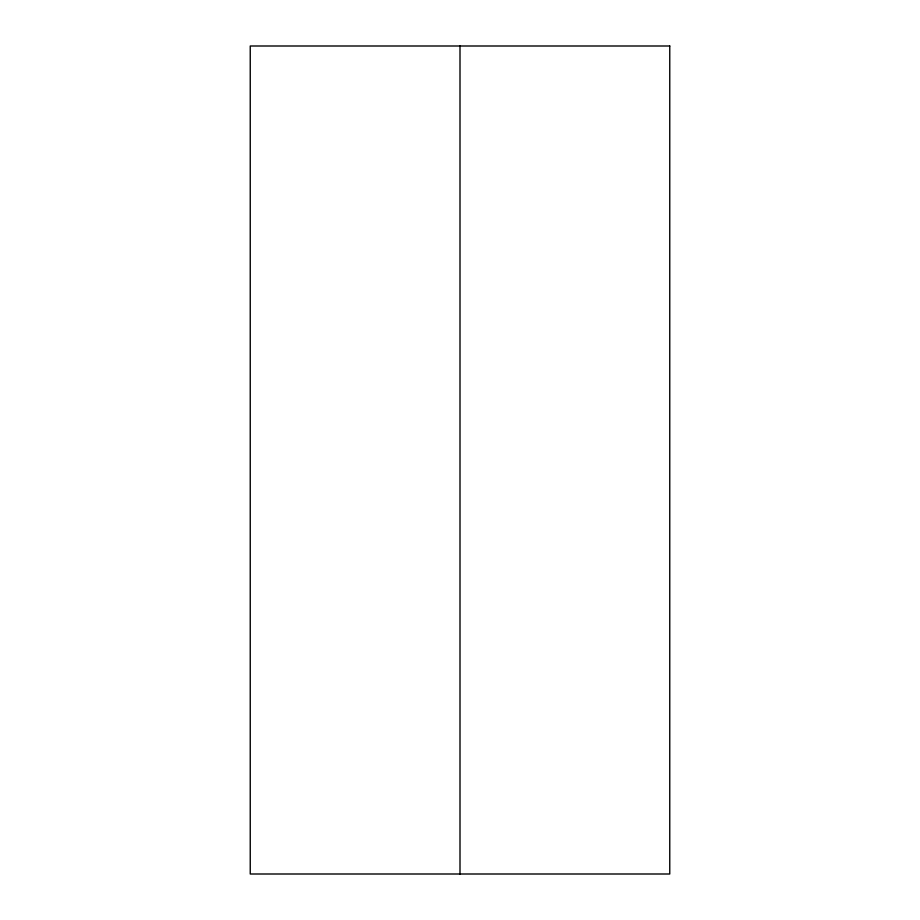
<?xml version="1.0" encoding="UTF-8"?>
<svg xmlns="http://www.w3.org/2000/svg" width="920" height="920" viewBox="0 0 920 920"><rect width="100%" height="100%" fill="white"/><g stroke="black" fill="none" stroke-linecap="round" stroke-linejoin="round"><path stroke-width="1.38" d="M460 46L460 874M669.76 46L250.24 46L250.24 874L669.76 874L669.76 46"/></g></svg>
